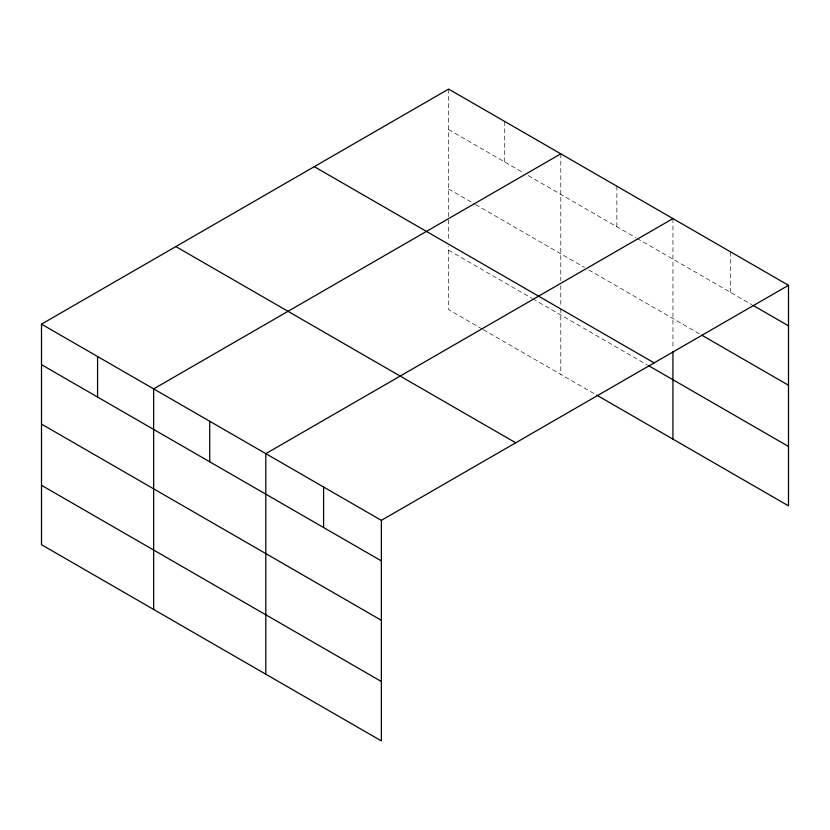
<?xml version="1.0" encoding="UTF-8"?>
<svg xmlns="http://www.w3.org/2000/svg" width="830" height="830" viewBox="0 0 830 830"><rect width="100%" height="100%" fill="white"/><g stroke="black" fill="none" stroke-linecap="round" stroke-linejoin="round"><path stroke-width="0.62" stroke-dasharray="4.15 3.11" d="M448.636 129.615L523.782 173.003M528.264 175.597L635.936 237.754M637.056 238.397L751.835 304.672M448.636 189.022L474.438 203.921M475.559 204.564L584.341 267.374M588.833 269.968L699.617 333.93M448.636 250.235L531.636 298.146M532.756 298.8L647.151 364.847M482.282 329.064L448.636 309.642L448.636 246.406M483.402 329.707L595.556 394.468M730.722 251.947L730.722 292.482M672.943 218.591L672.943 349.129M616.866 186.21L616.866 226.746M560.789 153.841L560.789 280.55M560.789 285.655L560.789 307.328M560.789 308.604L560.789 374.392M504.713 121.46L504.713 161.995M448.636 89.08L448.636 241.302"/><path stroke-width="1.25" d="M41.5 324.146L381.364 520.358L381.364 740.92L41.5 544.698L41.5 324.146L448.636 89.08L788.5 285.302L788.5 505.854L596.687 395.111M560.789 153.841L153.654 388.897L153.654 609.448M672.943 218.591L265.808 453.647L265.808 674.199M381.364 520.358L788.5 285.302M752.945 305.305L788.5 325.837M701.838 335.206L788.5 385.245M314.28 166.654L654.144 362.876M648.272 365.49L788.5 446.447M175.856 246.572L515.721 442.795M41.5 364.681L381.364 560.893M41.5 424.089L381.364 620.301M41.5 485.291L381.364 681.513M672.943 351.681L672.943 439.143M323.586 487.002L323.586 527.538M209.731 421.267L209.731 461.802M97.577 356.516L97.577 397.051"/></g></svg>
